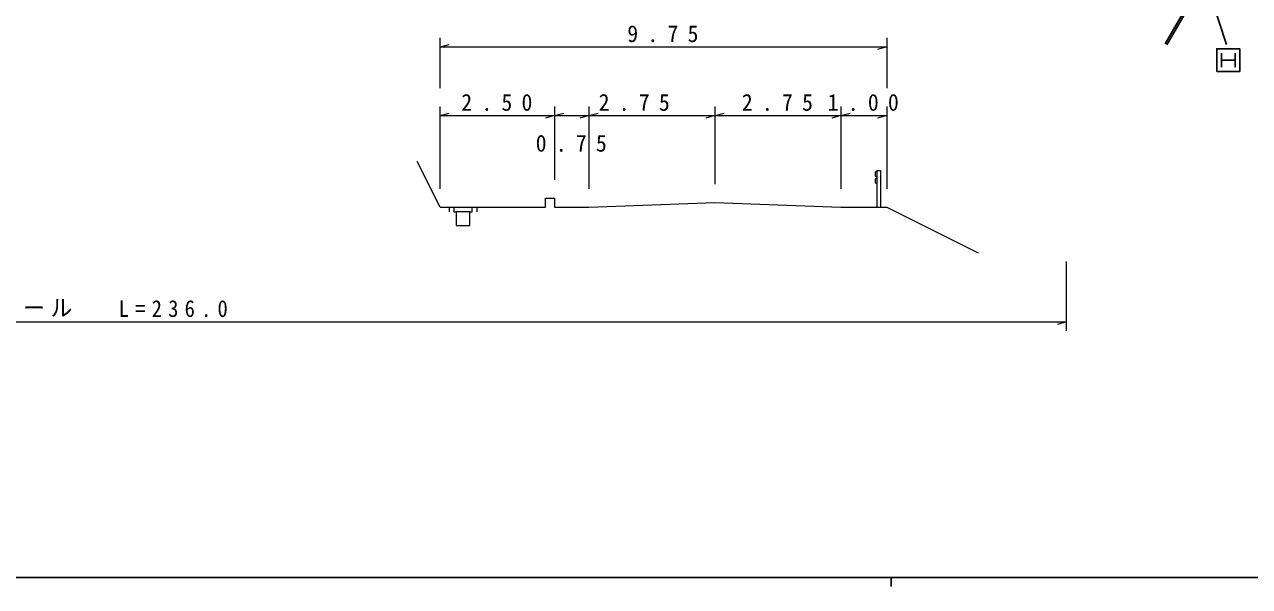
# Model space of a CAD drawing. Units: millimetres, scale not verified. Extents: x 40000 to 680000, y 20000 to 380000.
# Drawn here: x 173377 to 307099, y 204000 to 265369 of the extents above; entities that cross this region are included whole.
import ezdxf

# ---------------------------------------------------------------- set-up
doc = ezdxf.new("R2010")
doc.units = ezdxf.units.MM
doc.header["$LTSCALE"] = 1000
for name, color, linetype, lineweight in [('M-BGD', 7, 'Continuous', 25), ('M-STR-HTXT', 7, 'Continuous', 13), ('M-STR-STRC', 7, 'Continuous', 25), ('M-TTL-BAND', 7, 'Continuous', 25)]:
    doc.layers.add(name, color=color, linetype=linetype, lineweight=lineweight)
doc.styles.add('ＭＳ ゴシック', font='')
doc.styles.get('ＭＳ ゴシック').set_extended_font_data('MS Gothic')

msp = doc.modelspace()

# ---------------------------------------------------------------- linework, layer by layer
at = {"layer": 'M-BGD'}
for points in [[(351356, 275864), (335579, 280830), (332723, 281644), (329793, 282187), (326829, 282493), (324295, 282469), (320402, 282107), (316268, 281161), (314023, 280325), (311898, 279315), (310565, 278362), (308188, 276567), (305913, 274621), (303899, 272413), (302192, 269999), (300577, 267497), (298062, 263158)], [(297889, 263258), (300406, 267602), (302026, 270111), (303743, 272538), (305773, 274765), (308062, 276722)]]:
    msp.add_lwpolyline(points, dxfattribs=at)
at = {"layer": 'M-STR-HTXT'}
for p, q in [((218745, 258420), (218745, 263920)), ((267495, 263920), (267495, 258420)), ((218745, 262920), (219745, 263200)), ((218745, 262920), (267495, 262920)), ((267495, 262920), (266495, 262640)), ((218745, 247420), (218745, 256420)), ((218745, 255420), (219745, 255700)), ((218745, 255420), (231245, 255420)), ((231245, 255420), (230245, 255140)), ((231245, 256420), (231245, 248420)), ((231245, 255420), (232245, 255700)), ((231245, 255420), (234995, 255420)), ((234995, 255420), (233995, 255140)), ((234995, 256420), (234995, 247420)), ((234995, 255420), (235995, 255700)), ((234995, 255420), (248745, 255420)), ((248745, 255420), (247745, 255140)), ((248745, 256420), (248745, 247920)), ((248745, 255420), (249745, 255700)), ((248745, 255420), (262495, 255420)), ((262495, 255420), (261495, 255140)), ((262495, 256420), (262495, 247420)), ((262495, 255420), (263495, 255700)), ((262495, 255420), (267495, 255420)), ((267495, 255420), (266495, 255140)), ((267495, 256420), (267495, 247420)), ((218745, 245420), (216245, 250420)), ((219745, 245420), (219745, 244920)), ((220245, 245420), (222245, 245420)), ((221995, 244920), (220495, 244920)), ((287133, 231904), (287133, 239485)), ((70985, 232904), (287133, 232904)), ((287133, 232904), (286133, 232624))]:
    msp.add_line(p, q, dxfattribs=at)
for points in [[(266451, 247920), (266271, 248070), (266271, 248520), (266451, 248670), (266271, 248820), (266271, 249270), (266451, 249420)], [(266451, 245420), (266451, 249420), (266801, 249420), (266801, 245420)], [(222745, 245420), (230245, 245420), (230245, 246420), (231245, 246420), (231245, 245420), (234995, 245420), (248745, 245920), (262495, 245420), (267495, 245420), (277495, 240420)], [(218745, 245420), (219745, 245420), (220245, 245420), (220245, 244920)], [(220245, 244920), (220495, 244920), (220495, 243420), (221995, 243420), (221995, 244920), (222245, 244920), (222245, 245420), (222745, 245420), (222745, 244920)]]:
    msp.add_lwpolyline(points, dxfattribs=at)
at = {"layer": 'M-STR-STRC'}
for p, q in [((302744, 268828), (304599, 263173)), ((304028, 262222), (304028, 260722)), ((305528, 262222), (305528, 260722)), ((304028, 261472), (305528, 261472))]:
    msp.add_line(p, q, dxfattribs=at)
msp.add_lwpolyline([(303528, 260222), (303528, 262722), (306028, 262722), (306028, 260222)], close=True, dxfattribs=at)
at = {"layer": 'M-TTL-BAND'}
for p, q in [((40000, 205000), (579000, 205000)), ((268000, 205000), (268000, 204000))]:
    msp.add_line(p, q, dxfattribs=at)

# ---------------------------------------------------------------- texts
at = {"layer": 'M-STR-HTXT', "char_height": 1833, "attachment_point": 7, "style": 'ＭＳ ゴシック'}
for s, insert in [('\\T1.85;\\W0.95;9.75', (239182, 263420)), ('\\T1.85;\\W0.95;2.50', (221057, 255920)), ('\\T1.85;\\W0.95;2.75', (236057, 255920)), ('\\T1.85;\\W0.95;2.75', (251682, 255920)), ('\\T1.85;\\W0.95;1.00', (261057, 255920)), ('\\T1.85;\\W0.95;0.75', (229182, 251457)), ('\\T1.26;\\W0.95;ガードレール', (161255, 233404)), ('\\T1.6;\\W0.9;L=236.0', (183670, 233404))]:
    msp.add_mtext(s, dxfattribs=dict(at, insert=insert))

doc.saveas('drawing.dxf')
